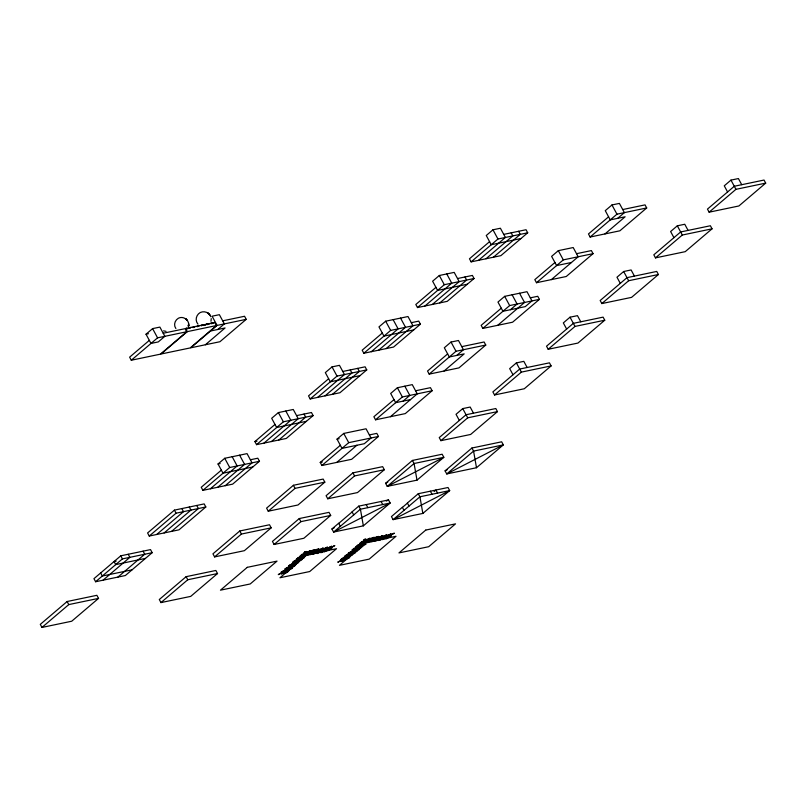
<?xml version="1.0" encoding="UTF-8"?>
<svg xmlns="http://www.w3.org/2000/svg" width="806" height="806" viewBox="0 0 806 806"><rect width="100%" height="100%" fill="white"/><g stroke="black" fill="none" stroke-linecap="round" stroke-linejoin="round"><path stroke-width="1.21" d="M211.243 318.602L210.981 321.272M188.413 326.39L188.654 323.891L188.413 326.39C190.196 320.687 183.587 315.478 178.408 318.219C174.831 320.204 173.3 325.14 175.879 328.526M146.017 334.218L152.586 328.616L159.88 327.095L164.857 336.314L158.288 341.915L151.004 343.437L146.017 334.218L148.445 333.714M149.342 340.364L129.625 357.159L131.287 360.232L160.434 354.146L186.73 331.75L185.068 328.677L163.195 333.241M131.287 360.232L157.573 337.835L186.73 331.75M187.324 331.629L161.029 354.015L190.186 347.93L216.471 325.543L214.809 322.471L185.662 328.556L187.324 331.629L216.471 325.543M246.223 319.337L217.066 325.423L190.78 347.809L219.937 341.724L246.223 319.337L244.561 316.264L222.698 320.828M217.791 329.493L224.36 323.901L219.373 314.683L212.089 316.204L217.066 325.423M205.359 344.767L225.076 327.971L210.497 331.014M252.772 466.996L223.02 473.213L218.033 463.994L224.743 458.282L247.049 453.627L252.036 462.846L225.217 485.686M271.421 441.547L298.24 418.697L293.263 409.478L278.382 412.581L271.682 418.294L276.66 427.512L306.411 421.306M317.635 397.398L344.454 374.548L339.467 365.33L332.032 366.891L325.322 372.604L330.309 381.812L360.06 375.606M386.155 348.595L412.974 325.745L407.987 316.536L385.681 321.191L378.971 326.904L383.958 336.122L413.71 329.906M432.359 304.456L459.178 281.606L454.201 272.388L439.32 275.491L432.62 281.203L437.598 290.422L467.349 284.216M478.573 260.308L505.392 237.458L500.405 228.239L492.97 229.791L486.26 235.503L491.247 244.722L520.998 238.516M67.12 601.518L40.3 624.368L41.962 627.441L71.714 621.225L98.534 598.384L96.871 595.312L67.12 601.518L68.782 604.591L98.534 598.384M120.769 555.818L93.949 578.668L95.612 581.741L125.353 575.534L152.183 552.684L150.521 549.611L120.769 555.818L122.431 558.89L152.183 552.684M174.418 510.127L147.589 532.968L149.251 536.04L179.003 529.834L205.822 506.984L204.17 503.911L174.418 510.127L176.081 513.2L205.822 506.984M221.358 470.14L201.238 487.277L202.9 490.35L232.652 484.134L259.472 461.284L257.809 458.211L250.374 459.773M296.578 415.624L311.459 412.521L313.121 415.594L286.291 438.444L256.55 444.65L254.887 441.577L274.997 424.44M328.647 378.739L308.527 395.877L310.189 398.95L339.941 392.744L366.76 369.894L365.108 366.821L342.792 371.475M382.296 333.049L362.176 350.187L363.838 353.26L393.59 347.043L420.41 324.193L418.747 321.12L411.312 322.682M435.945 287.349L415.825 304.487L417.488 307.56L447.229 301.353L474.059 278.503L472.397 275.43L457.526 278.533M489.585 241.649L469.465 258.786L471.127 261.859L500.879 255.653L527.708 232.803L526.046 229.73L503.73 234.385M41.962 627.441L68.782 604.591M95.612 581.741L122.431 558.89M149.251 536.04L176.081 513.2M202.9 490.35L229.72 467.5L259.472 461.284M256.55 444.65L283.369 421.8L313.121 415.594M310.189 398.95L337.019 376.1L366.76 369.894M363.838 353.26L390.658 330.41L420.41 324.193M417.488 307.56L444.308 284.709L474.059 278.503M471.127 261.859L497.957 239.009L527.708 232.803M103.047 580.189L129.867 557.339L128.204 554.266M156.686 534.489L183.516 511.639L181.854 508.566M210.336 488.799L237.155 465.949L232.178 456.73M263.985 443.099L290.805 420.248L285.818 411.03M371.274 351.708L398.104 328.858L393.116 319.639M424.923 306.008L451.743 283.158L446.766 273.939M164.132 532.937L190.951 510.087L189.289 507.014M217.771 487.247L244.601 464.397L239.614 455.178M325.07 395.847L351.89 372.997L350.227 369.924M378.709 350.147L405.539 327.307L400.552 318.088M486.008 258.756L512.828 235.906L511.165 232.833M117.918 577.086L144.748 554.236L143.085 551.163M171.567 531.386L198.387 508.536L196.724 505.463M278.856 439.995L305.686 417.145L304.023 414.072M332.505 394.295L359.325 371.445L357.663 368.372M439.794 302.905L466.624 280.055L464.961 276.982M493.443 257.205L520.263 234.355L518.601 231.282M337.029 439.149L343.739 433.437L366.045 428.782L371.032 438.001L364.332 443.713L342.016 448.368L337.029 439.149L339.155 438.706M390.416 416.702L417.246 393.852L412.259 384.633L397.388 387.746L390.678 393.459L395.665 402.678L410.536 399.564M456.75 355.426L463.45 349.713L458.463 340.495L451.028 342.046L444.328 347.759L449.305 356.977L464.185 353.874L444.066 371.012M504.677 296.346L497.967 302.059L502.954 311.277L525.27 306.623L531.97 300.91L526.983 291.691L504.677 296.346L509.664 305.565L539.405 299.358L537.743 296.286L530.308 297.837M551.354 279.611L578.184 256.761L573.197 247.543L558.326 250.656L551.616 256.368L556.603 265.577L571.474 262.474M617.688 218.335L624.388 212.623L619.401 203.404L611.966 204.956L605.266 210.668L610.243 219.887L625.124 216.784L605.004 233.911M186.126 576.673L159.296 599.523L160.958 602.596L190.71 596.39L217.529 573.54L215.867 570.467L186.126 576.673L187.778 579.746L217.529 573.54M239.765 530.983L212.945 553.833L214.608 556.906L244.359 550.689L271.179 527.839L269.516 524.766L239.765 530.983L241.427 534.056L271.179 527.839M293.414 485.283L266.595 508.133L268.247 511.206L297.998 504.989L324.828 482.149L323.166 479.076L293.414 485.283L295.077 488.355L324.828 482.149M369.37 434.928L376.805 433.376L378.467 436.449L351.648 459.299L321.896 465.505L320.234 462.432L340.354 445.295M394.003 399.605L373.883 416.732L375.546 419.805L405.297 413.599L432.117 390.749L430.454 387.676L415.584 390.779M447.642 353.905L427.533 371.042L429.195 374.115L458.936 367.899L485.766 345.059L484.104 341.986L461.788 346.64M501.292 308.204L481.172 325.342L482.834 328.415L512.586 322.209L539.405 299.358M554.941 262.504L534.821 279.642L536.484 282.715L566.235 276.508L593.055 253.658L591.392 250.585L576.522 253.689M608.58 216.814L588.471 233.952L590.133 237.024L619.874 230.808L646.704 207.958L645.042 204.885L622.726 209.55M160.958 602.596L187.778 579.746M214.608 556.906L241.427 534.056M268.247 511.206L295.077 488.355M321.896 465.505L348.726 442.655L378.467 436.449M375.546 419.805L402.365 396.965L432.117 390.749M429.195 374.115L456.015 351.265L485.766 345.059M482.834 328.415L509.664 305.565M536.484 282.715L563.303 259.875L593.055 253.658M590.133 237.024L616.953 214.174L646.704 207.958M403.101 401.116L409.801 395.403L404.824 386.195M510.389 309.726L517.099 304.013L512.112 294.795M336.777 462.402L356.887 445.265M497.715 325.312L524.535 302.462L519.548 293.243M299.268 518.56L272.448 541.41L274.1 544.483L303.852 538.267L330.682 515.427L329.019 512.354L299.268 518.56L300.93 521.633L330.682 515.427M352.917 472.86L326.087 495.71L327.75 498.783L357.501 492.577L384.321 469.727L382.659 466.654L352.917 472.86L354.569 475.933L384.321 469.727M274.1 544.483L300.93 521.633M327.75 498.783L354.569 475.933M473.495 413.196L470.17 407.05L462.735 408.602L456.035 414.314L459.349 420.46M527.144 367.496L523.819 361.35L516.384 362.901L509.674 368.614L512.999 374.76M580.783 321.796L577.469 315.65L570.023 317.201L563.323 322.914L566.648 329.06M634.433 276.105L631.108 269.96L623.673 271.511L616.973 277.224L620.288 283.369M688.082 230.405L684.757 224.259L677.322 225.811L670.612 231.524L673.937 237.669M741.732 184.705L738.407 178.559L730.961 180.111L724.262 185.823L727.586 191.969M353.723 514.923L352.061 511.85L358.761 506.138L388.512 499.932L390.175 503.004L363.355 525.855L333.603 532.061L331.941 528.988L338.651 523.275L340.313 526.348M385.59 483.288L412.41 460.438L442.162 454.231L443.824 457.304L417.004 480.154L387.253 486.361L385.59 483.288L387.767 482.169M338.711 523.396L352.121 511.971M303.62 557.057L294.361 565.51A7.103 1.793 -28.4 0 0 294.412 566.155L294.553 566.255M440.892 440.67L467.722 417.82L497.473 411.604L495.811 408.531L466.059 414.747L439.24 437.598L440.892 440.67L470.644 434.454L497.473 411.604M494.541 394.97L521.361 372.12L551.113 365.914L549.45 362.841L519.709 369.047L492.879 391.897L494.541 394.97L524.293 388.754L551.113 365.914M548.191 349.27L575.01 326.42L604.762 320.214L603.1 317.141L573.348 323.347L546.528 346.197L548.191 349.27L577.942 343.064L604.762 320.214M601.83 303.57L628.66 280.73L658.411 274.514L656.749 271.441L626.997 277.657L600.178 300.507L601.83 303.57L631.582 297.364L658.411 274.514M655.48 257.88L682.309 235.03L712.051 228.823L710.388 225.751L680.647 231.957L653.817 254.807L655.48 257.88L685.231 251.663L712.051 228.823M709.129 212.18L735.949 189.329L765.7 183.123L764.038 180.05L734.286 186.257L707.467 209.107L709.129 212.18L738.88 205.973L765.7 183.123M403.997 510.359L402.335 507.286L391.444 516.565L393.106 519.638L422.848 513.432L449.677 490.582L448.015 487.509L418.264 493.715L407.373 503.004L409.025 506.077M445.083 470.875L471.913 448.025L501.664 441.809L503.317 444.882L476.497 467.732L446.746 473.938L445.083 470.875L447.259 469.757M402.406 507.407L407.433 503.125M434.112 491.579L435.925 490.028L437.587 493.101M185.692 328.868L186.952 328.213L185.622 328.495M185.793 329.442L191.072 327.357L188.997 328.425M193.057 327.599L195.193 326.501L193.138 326.924M197.148 326.752L199.324 325.634L197.258 326.067M201.258 325.896L203.444 324.778L201.379 325.201M203.283 325.483L207.565 323.911L205.369 325.04M207.404 324.627L211.686 323.055M211.525 323.77L214.779 322.41M331.941 528.988L334.117 527.87M386.336 501.05L388.512 499.932M304.789 556.835L288.699 565.741L304.305 557.722M308.063 555.153L323.266 547.979L309.887 554.85M302.23 559.424L284.901 568.965L299.097 561.681M312.144 554.337L327.478 547.103L313.282 554.387M298.532 562.608L281.113 572.2L296.497 564.291M316.274 553.5L331.679 546.226L317.393 553.561M294.805 565.802L278.261 574.628L292.679 567.535M320.415 552.654L334.833 545.561L321.634 552.664M292.417 568.321L281.415 573.963L289.062 570.678M324.294 551.939L331.991 547.989L327.881 550.74M285.626 573.086L287.813 571.968M365.38 543.848L348.192 553.319L366.035 544.151M367.556 542.73L382.769 535.557L370.498 541.864M362.831 546.438L346.298 554.931L344.404 556.553L360.776 548.14M371.647 541.914L386.971 534.68L373.873 541.41M359.133 549.621L342.5 558.165L340.606 559.777L357.098 551.304M375.767 541.078L391.182 533.804L377.984 540.584M355.416 552.815L337.764 562.205L352.182 555.122M379.918 540.232L394.336 533.149L382.245 539.677M349.713 557.027L340.918 561.54L349.673 557.692M384.895 538.952L391.494 535.567L386.265 538.892M254.887 441.577L257.013 441.134M218.033 463.994L220.159 463.551M320.234 462.432L322.36 461.989M116.185 561.087L114.059 561.53L115.721 564.603L145.473 558.397M132.063 569.822L102.312 576.028L100.649 572.955M163.578 330.863L166.076 331.347M188.12 325.241L189.168 325.765M197.964 324.113C194.72 320.536 196.16 314.733 200.261 312.516C204.261 310.612 209.348 312.496 210.84 316.748M730.961 180.111L735.949 189.329M677.322 225.811L682.309 235.03M611.966 204.956L616.953 214.174M623.673 271.511L628.66 280.73M558.326 250.656L563.303 259.875M570.023 317.201L575.01 326.42M492.97 229.791L497.957 239.009M516.384 362.901L521.361 372.12M439.32 275.491L444.308 284.709M451.028 342.046L456.015 351.265M462.735 408.602L467.722 417.82M471.913 448.025L473.575 451.098L476.497 467.732M385.681 321.191L390.658 330.41M397.388 387.746L402.365 396.965M430.354 491.197L432.016 494.269M412.41 460.438L414.072 463.51L417.004 480.154M418.264 493.715L419.926 496.788L422.848 513.432M332.032 366.891L337.019 376.1M381.077 501.483L382.739 504.556M343.739 433.437L348.726 442.655M366.206 504.586L367.868 507.659M358.761 506.138L360.423 509.211L363.355 525.855M278.382 412.581L283.369 421.8M224.743 458.282L229.72 467.5M152.586 328.616L157.573 337.835M247.281 567.333L220.461 590.173L250.213 583.967L277.032 561.117L247.281 567.333M294.381 560.895L292.487 562.507L319.055 548.856L316.96 549.299L294.381 560.895M298.18 557.661L296.286 559.273L314.854 549.732L312.748 550.176L298.18 557.661M301.968 554.427L300.074 556.039L310.642 550.619L301.968 554.427M305.091 551.778L303.872 552.815L306.441 551.495L305.091 551.778M306.784 554.911L279.954 577.761L309.705 571.545L336.535 548.695L306.784 554.911M360.423 509.211L333.603 532.061L390.175 503.004L360.423 509.211M414.072 463.51L387.253 486.361L443.824 457.304L414.072 463.51M353.884 548.473L351.99 550.085L378.558 536.433L376.452 536.877L353.884 548.473M357.673 545.239L355.778 546.851L374.347 537.32L372.251 537.753L357.673 545.239M361.471 542.005L359.577 543.627L370.145 538.196L361.471 542.005M364.584 539.355L363.365 540.393L365.934 539.073L364.584 539.355M366.277 542.488L339.457 565.338L369.208 559.122L396.028 536.282L366.277 542.488M419.926 496.788L393.106 519.638L449.677 490.582L419.926 496.788M473.575 451.098L446.746 473.938L503.317 444.882L473.575 451.098M425.78 530.066L398.96 552.916L428.701 546.71L455.531 523.86L425.78 530.066M208.522 313.564L207.827 312.909L209.862 314.945L208.522 313.564M186.115 319.196L185.471 318.582L187.365 320.486L186.115 319.196"/></g></svg>
